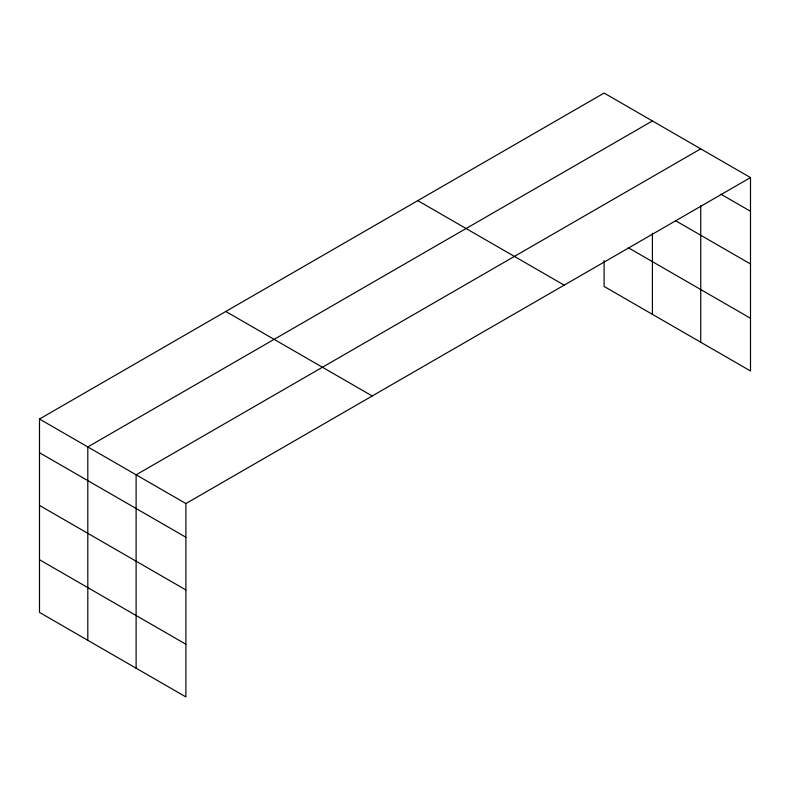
<?xml version="1.0" encoding="UTF-8"?>
<svg xmlns="http://www.w3.org/2000/svg" width="790" height="790" viewBox="0 0 790 790"><rect width="100%" height="100%" fill="white"/><g stroke="black" fill="none" stroke-linecap="round" stroke-linejoin="round"><path stroke-width="1.19" d="M750.5 177.582L604.103 93.062L39.5 419.036L39.5 612.418L185.897 696.938L185.897 503.556L750.5 177.582L750.5 370.964L604.103 286.444L604.103 260.71M652.421 120.949L87.809 446.923L87.809 640.315M700.73 148.846L136.117 474.82L136.117 668.202M720.845 194.162L750.5 211.276M675.519 220.686L750.5 263.978M628.257 247.695L750.5 318.271M417.791 200.63L564.179 285.151M225.822 311.467L372.209 395.978M39.5 419.036L185.897 503.556M39.5 452.729L185.897 537.249M39.5 505.432L185.897 589.952M39.5 559.725L185.897 644.245M700.73 205.825L700.73 342.228M652.421 233.257L652.421 314.341"/></g></svg>
